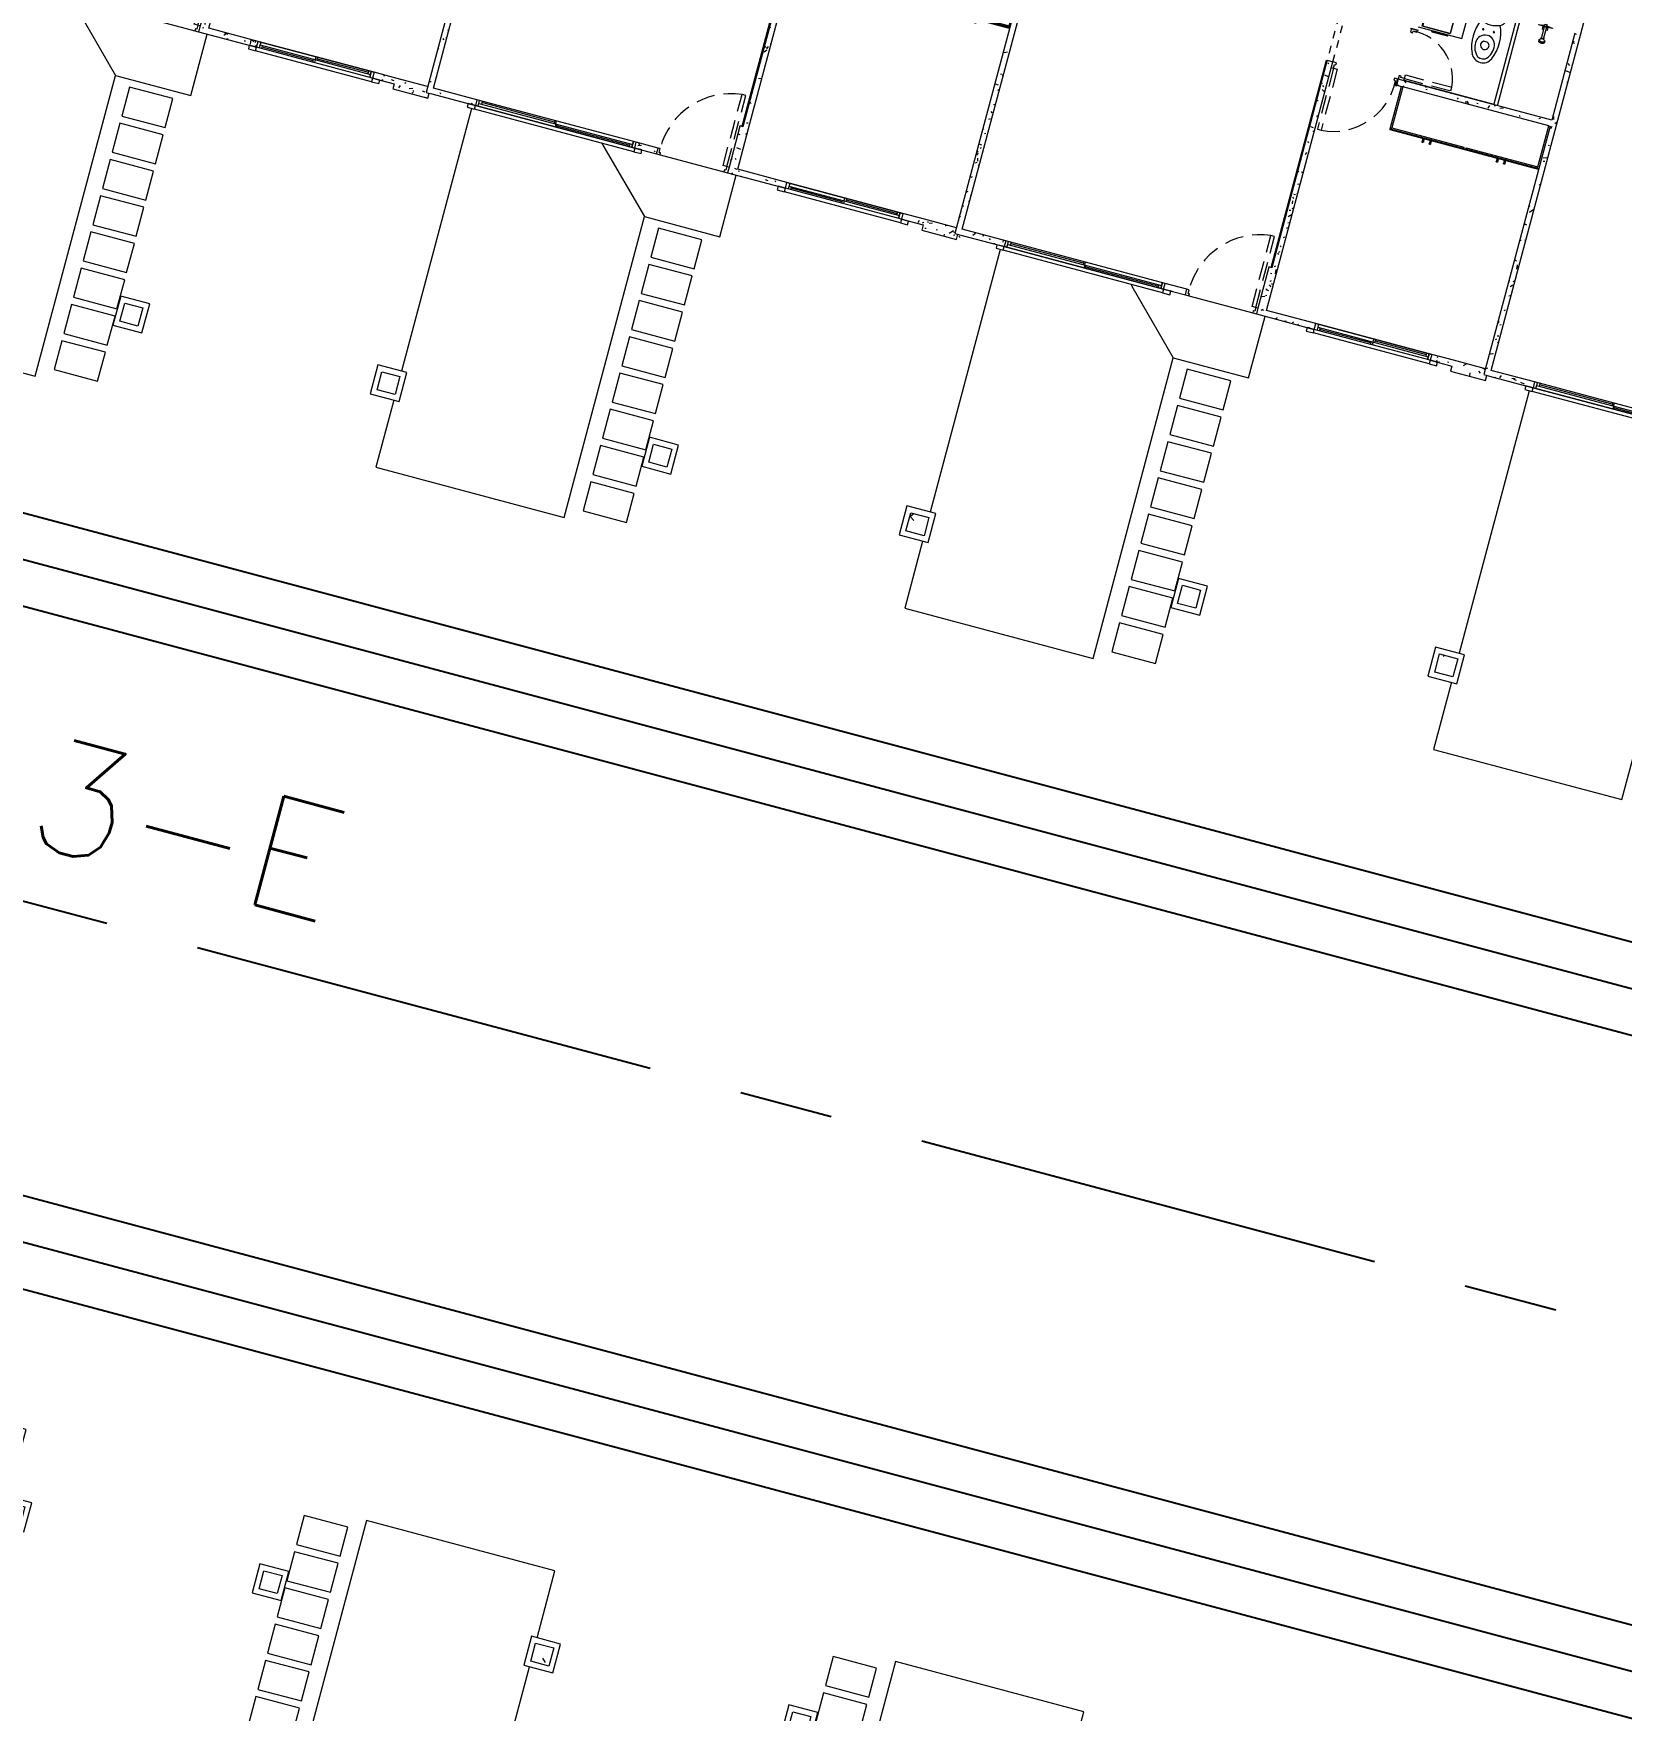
# Model space of a CAD drawing. Header units: metres. Extents: x 689715 to 690980, y 1005284 to 1006835.
# Drawn here: x 690810.21 to 690831.39, y 1005580.09 to 1005602.44 of the extents above; entities that cross this region are included whole.
import ezdxf

# ---------------------------------------------------------------- set-up
doc = ezdxf.new("R2010")
doc.units = ezdxf.units.M
for name, pattern in [('CENTER', [2, 1.25, -0.25, 0.25, -0.25]), ('HIDDEN', [0.375, 0.25, -0.125]), ('Overhead', [0.003969, 0.002381, -0.001587]), ('PHANTOM', [2.5, 1.25, -0.25, 0.25, -0.25, 0.25, -0.25])]:
    doc.linetypes.add(name, pattern=pattern)
for name, color, linetype in [('0_HUELLAS CASAS CASTILLA', 1, 'Continuous'), ('0_NUMERO DE LOTE FASE V', 3, 'Continuous'), ('C-CALLE-ACERA', 8, 'Continuous'), ('C-CALLES-NOMBRE', 2, 'Continuous'), ('CALLES-CENTRO', 2, 'CENTER')]:
    doc.layers.add(name, color=color, linetype=linetype)
for name, color, linetype, lineweight in [('Accesorios de tuberías', 7, 'Continuous', 13), ('Aparatos sanitarios', 8, 'Continuous', 13), ('Líneas ocultas', 7, 'HIDDEN', 13), ('Medium Lines', 10, 'Continuous', 18), ('Modelos genéricos', 7, 'Continuous', 13), ('Muebles de obra', 8, 'Continuous', 13), ('Muros', 7, 'Continuous', 13), ('Overhead', 7, 'Overhead', 13), ('Patrón de corte', 7, 'Continuous', 13), ('Pilares estructurales', 7, 'Continuous', 25), ('Plan Swing', 7, 'HIDDEN', 13), ('Puertas', 7, 'Continuous', 13), ('Suelos', 7, 'Continuous', 9), ('Ventanas', 7, 'Continuous', 13)]:
    doc.layers.add(name, color=color, linetype=linetype, lineweight=lineweight)
doc.styles.add('ESTANDAR', font='romans.shx')
pattern_1 = [(50, (0, -2e-10), (0.4377585, -0.0383603), [0.046, -0.503]), (355, (0, -2e-10), (-0.0843952, 0.4580987), [0.037, -0.402]), (100.451, (0.036, -0.003), (0.3526759, 0.4199401), [0.039, -0.427]), (46.184, (0, 0.122), (0.650631, -0.1004215), [0.069, -0.754]), (96.636, (0.054, 0.114), (0.5701916, 0.593871), [0.058, -0.641]), (351.184, (0, 0.122), (0.569722, 0.5936975), [0.055, -0.604]), (21, (0.061, 0.091), (0.3642747, -0.2457802), [0.046, -0.503]), (326, (0.061, 0.091), (0.148277, 0.4415778), [0.037, -0.402]), (71.451, (0.091, 0.071), (0.5120483, 0.1963072), [0.039, -0.427]), (37.5, (0, -2e-10), (0.0073758, 0.20229335), [0.02, -0.377, 0.02, -0.388, -0.404]), (37.5, (0, -2e-10), (0.0073758, 0.20229335), [-0.806, 0.02, -0.384]), (7.5, (0, -2e-10), (0.16005034, 0.2399435), [0.02, -0.213, 0.02, -0.368, -0.154]), (7.5, (0, -2e-10), (0.16005034, 0.2399435), [-0.621, 0.02, -0.134]), (327.5, (-0.136, -2e-10), (0.32541622, -0.01404568), [0.02, -0.132, 0.02, -0.455, -0.631]), (327.5, (-0.136, -2e-10), (0.32541622, -0.01404568), [-0.628, 0.02, -0.611]), (317.5, (-0.197, -2e-10), (0.3554815, 0.0608186), [0.02, -0.178, 0.02, -0.296, -0.448]), (317.5, (-0.197, -2e-10), (0.3554815, 0.0608186), [-0.514, 0.02, -0.428])]

# ---------------------------------------------------------------- blocks, each defined once
blk = doc.blocks.new('M_Opening-Door - 1_20 x 2_21 m-892349-PLANO CLAVE _8 CASAS EN HILERA_ - Dependent 1')
at = {"layer": 'Medium Lines', "color": 53}
for p, q in [((-0.608, 0.04), (-0.608, -0.04)), ((0.592, -0.04), (0.592, 0.04))]:
    blk.add_line(p, q, dxfattribs=at)
at = {"layer": 'Overhead', "color": 253}
for p, q in [((0.592, 0.04), (-0.608, 0.04)), ((-0.608, -0.04), (0.592, -0.04))]:
    blk.add_line(p, q, dxfattribs=at)
blk = doc.blocks.new('MUEBLE DE BAÑO - TIPO 0_60-1363452-PLANO CLAVE _8 CASAS EN HILERA_ - Dependent 1')
at = {"layer": 'Muebles de obra'}
for p, q in [((-0.11, -0.5305), (-0.11, -0.514)), ((-0.108, -0.5305), (-0.108, -0.514)), ((0.1075, -0.531), (-0.1075, -0.531)), ((-0.1075, -0.533), (0.1075, -0.533)), ((0.108, -0.514), (0.108, -0.5305)), ((0.11, -0.5305), (0.11, -0.514))]:
    blk.add_line(p, q, dxfattribs=at)
for centre, radius, start, end in [((-0.1075, -0.5305), 0.0025, 180, 270), ((-0.1075, -0.5305), 0.0005, 180, 270), ((-0.1075, -0.5305), 0.0005, 180, 270), ((0.1075, -0.5305), 0.0005, 270, 0), ((0.1075, -0.5305), 0.0025, 270, 0), ((0.1075, -0.5305), 0.0005, 270, 0)]:
    blk.add_arc(centre, radius, start, end, dxfattribs=at)
blk = doc.blocks.new('Window-Sliding - VENTANA DE 2_20 X 1_20-1540986-PLANO CLAVE _8 CASAS EN HILERA_ - Dependent 1')
at = {"layer": 'Ventanas', "color": 253}
for p, q in [((1.1, 0.04), (-1.1, 0.04)), ((-1.1, 0.04), (-1.1, -0.04)), ((-1.1, 0.04), (1.1, 0.04)), ((-1.062, -0.04), (-1.062, 0.04)), ((-1.062, 0.04), (-1.062, -0.04)), ((1.062, 0), (-1.062, 0)), ((-1.027, 0.04), (-1.027, 0)), ((-0.022, 0.02), (-1.027, 0.02)), ((-0.022, 0.04), (-0.022, 0)), ((0, 0), (0, 0.04)), ((0, 0), (0, -0.04)), ((0.023, -0.04), (0.023, 0)), ((1.027, -0.04), (1.027, 0)), ((1.062, 0.04), (1.062, -0.04)), ((1.1, -0.04), (1.1, 0.04)), ((-1.1, -0.04), (1.1, -0.04)), ((-1.1, -0.04), (1.1, -0.04)), ((-1.1, -0.04), (1.1, -0.04)), ((0.023, -0.02), (1.027, -0.02))]:
    blk.add_line(p, q, dxfattribs=at)
blk = doc.blocks.new('Window-Sliding - VENTANA DE 1_60 X 1_20-1540950-PLANO CLAVE _8 CASAS EN HILERA_ - Dependent 1')
at = {"layer": 'Ventanas', "color": 253}
for p, q in [((-0.8, -0.04), (-0.8, 0.04)), ((-0.8, 0.04), (0.8, 0.04)), ((-0.8, 0.04), (0.8, 0.04)), ((-0.8, 0.04), (0.8, 0.04)), ((-0.762, 0.04), (-0.762, -0.04)), ((-0.762, -0.04), (-0.762, 0.04)), ((0, 0), (0, 0.04)), ((0.023, 0.04), (0.023, 0)), ((0.023, 0.02), (0.727, 0.02)), ((0.727, 0.04), (0.727, 0)), ((0.762, -0.04), (0.762, 0.04)), ((0.8, 0.04), (0.8, -0.04)), ((0.8, -0.04), (-0.8, -0.04)), ((-0.8, -0.04), (0.8, -0.04)), ((0.762, 0), (-0.762, 0)), ((-0.727, -0.04), (-0.727, 0)), ((-0.022, -0.02), (-0.727, -0.02)), ((-0.022, -0.04), (-0.022, 0)), ((0, 0), (0, -0.04))]:
    blk.add_line(p, q, dxfattribs=at)
blk = doc.blocks.new('M_MOLDURA SENCILLA PARA VENTANAS - 2_20x1_20-1429797-PLANO CLAVE _8 CASAS EN HILERA_ - Dependent 1')
at = {"layer": 'Modelos genéricos', "color": 9, "lineweight": 9}
for p, q in [((-0.975, 0.09), (-1.075, 0.09)), ((-1.075, 0.09), (-1.075, 0.04)), ((-1.075, 0.04), (-0.975, 0.04)), ((-0.975, 0.04), (-0.975, 0.09)), ((1.325, 0.09), (1.225, 0.09)), ((1.225, 0.09), (1.225, 0.04)), ((1.225, 0.04), (1.325, 0.04)), ((1.325, 0.04), (1.325, 0.09))]:
    blk.add_line(p, q, dxfattribs=at)
at = {"layer": 'Modelos genéricos', "color": 253}
blk.add_line((-0.975, 0.09), (1.225, 0.09), dxfattribs=at)
blk = doc.blocks.new('M_MOLDURA SENCILLA PARA VENTANAS - 1_20x1_60-V5-PLANO CLAVE _8 CASAS EN HILERA_ - Dependent 1')
at = {"layer": 'Modelos genéricos', "color": 9, "lineweight": 9}
for p, q in [((-0.675, 0.09), (-0.775, 0.09)), ((-0.775, 0.09), (-0.775, 0.04)), ((-0.775, 0.04), (-0.675, 0.04)), ((-0.675, 0.04), (-0.675, 0.09)), ((1.025, 0.09), (0.925, 0.09)), ((0.925, 0.09), (0.925, 0.04)), ((0.925, 0.04), (1.025, 0.04)), ((1.025, 0.04), (1.025, 0.09))]:
    blk.add_line(p, q, dxfattribs=at)
at = {"layer": 'Modelos genéricos', "color": 253}
blk.add_line((-0.675, 0.09), (0.925, 0.09), dxfattribs=at)
blk = doc.blocks.new('M_SINGLE DOOR_PRINCIPAL - _98 x 2_18-1543017-PLANO CLAVE _8 CASAS EN HILERA_ - Dependent 1')
at = {"layer": 'Plan Swing', "color": 253}
for p, q in [((0.409, 0.04), (0.409, 1.02)), ((0.46, 1.02), (0.409, 1.02)), ((0.46, 0.04), (0.46, 1.02)), ((0.46, 0.04), (0.409, 0.04))]:
    blk.add_line(p, q, dxfattribs=at)
blk.add_arc((0.52, 0.0448), 0.98149, 96.493646, 180, dxfattribs=at)
at = {"layer": 'Puertas', "color": 9, "lineweight": 9}
for p, q in [((-0.46, 0.04), (-0.49, 0.04)), ((-0.46, -0.01225), (-0.46, 0.04)), ((0.49, 0.04), (0.46, 0.04)), ((0.46, 0.04), (0.46, -0.01225)), ((-0.49, -0.04), (-0.44, -0.04)), ((-0.44, -0.01225), (-0.46, -0.01225)), ((-0.44, -0.04), (-0.44, -0.01225)), ((0.46, -0.01225), (0.44, -0.01225)), ((0.44, -0.01225), (0.44, -0.04)), ((0.44, -0.04), (0.49, -0.04))]:
    blk.add_line(p, q, dxfattribs=at)
at = {"layer": 'Puertas', "color": 253}
for p, q in [((-0.46, -0.01225), (-0.46, -0.011)), ((-0.455, -0.011), (-0.46, -0.011)), ((-0.455, -0.011), (-0.46, -0.011)), ((-0.46, -0.01225), (-0.455, -0.01225)), ((-0.455, -0.011), (-0.455, -0.01225)), ((-0.455, -0.011), (-0.455, -0.01225))]:
    blk.add_line(p, q, dxfattribs=at)
blk = doc.blocks.new('PV_PUERTA SENCILLA - _70 x 2_18-1542281-PLANO CLAVE _8 CASAS EN HILERA_ - Dependent 1')
at = {"layer": 'Líneas ocultas', "color": 253}
for p, q in [((0.268, 0.04), (0.268, 0.68)), ((0.319, 0.68), (0.268, 0.68)), ((0.319, 0.04), (0.319, 0.68)), ((0.319, 0.04), (0.268, 0.04))]:
    blk.add_line(p, q, dxfattribs=at)
blk.add_arc((0.319, 0.04), 0.642, 94.5561, 184.5561, dxfattribs=at)
at = {"layer": 'Puertas', "color": 253}
for p, q in [((-0.35, -0.05), (-0.35, 0.05)), ((-0.345, 0.05), (-0.35, 0.05)), ((-0.345, 0.05), (-0.345, -0.05)), ((-0.35, -0.05), (-0.345, -0.05))]:
    blk.add_line(p, q, dxfattribs=at)
at = {"layer": 'Puertas', "color": 9, "lineweight": 9}
for p, q in [((-0.32, 0.04), (-0.345, 0.04)), ((-0.32, -0.012), (-0.32, 0.04)), ((0.35, 0.04), (0.32, 0.04)), ((0.32, 0.04), (0.32, -0.012)), ((-0.345, -0.04), (-0.3, -0.04)), ((-0.3, -0.012), (-0.32, -0.012)), ((-0.3, -0.04), (-0.3, -0.012)), ((0.32, -0.012), (0.3, -0.012)), ((0.3, -0.012), (0.3, -0.04)), ((0.3, -0.04), (0.35, -0.04))]:
    blk.add_line(p, q, dxfattribs=at)
blk = doc.blocks.new('PV_PUERTA SENCILLA - _90 x 2_17-1542279-PLANO CLAVE _8 CASAS EN HILERA_ - Dependent 1')
at = {"layer": 'Líneas ocultas', "color": 253}
for p, q in [((0.368, 0.04), (0.368, 0.88)), ((0.419, 0.88), (0.368, 0.88)), ((0.419, 0.04), (0.419, 0.88)), ((0.419, 0.04), (0.368, 0.04))]:
    blk.add_line(p, q, dxfattribs=at)
blk.add_arc((0.419, 0.04), 0.842, 93.4744, 183.4744, dxfattribs=at)
at = {"layer": 'Puertas', "color": 253}
for p, q in [((-0.45, -0.05), (-0.45, 0.05)), ((-0.445, 0.05), (-0.45, 0.05)), ((-0.445, 0.05), (-0.445, -0.05)), ((-0.45, -0.05), (-0.445, -0.05))]:
    blk.add_line(p, q, dxfattribs=at)
at = {"layer": 'Puertas', "color": 9, "lineweight": 9}
for p, q in [((-0.42, 0.04), (-0.445, 0.04)), ((-0.42, -0.012), (-0.42, 0.04)), ((0.45, 0.04), (0.42, 0.04)), ((0.42, 0.04), (0.42, -0.012)), ((-0.445, -0.04), (-0.4, -0.04)), ((-0.4, -0.012), (-0.42, -0.012)), ((-0.4, -0.04), (-0.4, -0.012)), ((0.42, -0.012), (0.4, -0.012)), ((0.4, -0.012), (0.4, -0.04)), ((0.4, -0.04), (0.45, -0.04))]:
    blk.add_line(p, q, dxfattribs=at)
blk = doc.blocks.new('DUCHA - TOKIO - 03_901-1521452-PLANO CLAVE _8 CASAS EN HILERA_ - Dependent 1')
at = {"layer": 'Accesorios de tuberías', "color": 253}
for p, q in [((14.31, 84.214), (14.31, 84.218)), ((14.31, 84.218), (14.329, 84.218)), ((14.31, 84.214), (14.374, 84.214)), ((14.327, 84.209), (14.31, 84.214)), ((14.329, 84.209), (14.327, 84.209)), ((14.329, 84.218), (14.329, 84.243)), ((14.329, 84.243), (14.354, 84.243)), ((14.329, 84.209), (14.354, 84.209)), ((14.329, 84.059), (14.329, 84.209)), ((14.354, 84.243), (14.354, 84.218)), ((14.354, 84.218), (14.374, 84.218)), ((14.356, 84.209), (14.354, 84.209)), ((14.354, 84.209), (14.354, 84.059)), ((14.374, 84.214), (14.356, 84.209)), ((14.374, 84.218), (14.374, 84.214)), ((14.304, 84.024), (14.31, 84.031)), ((14.304, 83.999), (14.304, 84.024)), ((14.31, 84.031), (14.323, 84.038)), ((14.323, 84.038), (14.323, 84.053)), ((14.329, 84.053), (14.329, 84.059)), ((14.354, 84.053), (14.354, 84.059)), ((14.361, 84.053), (14.361, 84.038)), ((14.361, 84.038), (14.374, 84.031)), ((14.374, 84.031), (14.38, 84.024)), ((14.38, 84.024), (14.38, 83.999))]:
    blk.add_line(p, q, dxfattribs=at)
for centre, major_axis, ratio, start_param, end_param in [((14.342, 84.024), (0.038, 0), 0.494548, 3.141593, 6.283185), ((14.342, 84.053), (0.0191, 0), 0.424754, 2.300524, 7.124254), ((14.342, 84.053), (0.0127, 0), 0.424754, 3.141593, 6.283185)]:
    blk.add_ellipse(centre, major_axis=major_axis, ratio=ratio, start_param=start_param, end_param=end_param, dxfattribs=at)
blk.add_open_spline([(14.38, 83.999), (14.38, 83.998), (14.379, 83.996), (14.378, 83.994), (14.375, 83.992), (14.371, 83.989), (14.363, 83.986), (14.351, 83.984), (14.339, 83.983), (14.326, 83.984), (14.315, 83.988), (14.306, 83.993), (14.304, 83.997), (14.304, 83.999)], degree=3, knots=[0, 0, 0, 0, 0.052632, 0.105263, 0.157895, 0.210526, 0.315789, 0.421053, 0.526316, 0.631579, 0.736842, 0.868421, 1, 1, 1, 1], dxfattribs=at)
for points in [[(14.323, 84.053), (14.323, 84.053), (14.323, 84.055), (14.325, 84.057), (14.328, 84.058), (14.329, 84.059)], [(14.354, 84.059), (14.356, 84.058), (14.358, 84.057), (14.36, 84.055), (14.361, 84.053), (14.361, 84.053)]]:
    blk.add_open_spline(points, degree=3, dxfattribs=at)
at = {"layer": 'Aparatos sanitarios', "color": 254}
for p, q in [((14.247, 84.211), (14.247, 84.218)), ((14.247, 84.218), (14.31, 84.218)), ((14.31, 84.211), (14.247, 84.211)), ((14.291, 84.218), (14.291, 84.224)), ((14.291, 84.224), (14.314, 84.224)), ((14.31, 84.218), (14.291, 84.218)), ((14.31, 84.211), (14.32, 84.211)), ((14.31, 84.167), (14.31, 84.211)), ((14.329, 84.167), (14.31, 84.167)), ((14.314, 84.224), (14.314, 84.228)), ((14.314, 84.224), (14.329, 84.224)), ((14.354, 84.224), (14.37, 84.224)), ((14.374, 84.167), (14.354, 84.167)), ((14.364, 84.211), (14.374, 84.211)), ((14.369, 84.228), (14.37, 84.224)), ((14.37, 84.224), (14.393, 84.224)), ((14.393, 84.218), (14.374, 84.218)), ((14.374, 84.218), (14.437, 84.218)), ((14.437, 84.211), (14.374, 84.211)), ((14.374, 84.211), (14.374, 84.167)), ((14.393, 84.224), (14.393, 84.218)), ((14.437, 84.218), (14.437, 84.211))]:
    blk.add_line(p, q, dxfattribs=at)
blk = doc.blocks.new('PV_CLOSET - CLOSET DE 2_05-1883165-PLANO CLAVE _8 CASAS EN HILERA_ - Dependent 1')
at = {"layer": 'Muebles de obra'}
for p, q in [((-1.025, 0.6), (1.025, 0.6)), ((-1.025, 0.585), (-1.025, 0.6)), ((-1.025, 0), (-1.025, 0.585)), ((1.025, 0.585), (-1.025, 0.585)), ((-1.009, 0.585), (-1.009, 0.569)), ((-0.016, 0.569), (-1.009, 0.569)), ((-1.009, 0.569), (-1.009, 0)), ((-0.016, 0.569), (-0.016, 0.585)), ((0.016, 0.569), (0.016, 0.585)), ((1.009, 0.569), (0.016, 0.569)), ((1.009, 0.585), (1.009, 0.569)), ((1.009, 0), (1.009, 0.569)), ((1.025, 0.6), (1.025, 0.585)), ((1.025, 0.585), (1.025, 0)), ((-1.009, 0), (1.009, 0))]:
    blk.add_line(p, q, dxfattribs=at)
at = {"layer": 'Muebles de obra', "flags": 128}
for points in [[(-0.573, 0.64), (-0.573, 0.64), (-0.572, 0.641), (-0.572, 0.641), (-0.572, 0.642), (-0.572, 0.642), (-0.572, 0.642), (-0.572, 0.643), (-0.572, 0.643), (-0.572, 0.644), (-0.572, 0.644), (-0.572, 0.644), (-0.571, 0.645), (-0.571, 0.645), (-0.571, 0.645), (-0.571, 0.646), (-0.571, 0.646), (-0.57, 0.646), (-0.57, 0.647), (-0.57, 0.647), (-0.569, 0.647), (-0.569, 0.647)], [(-0.573, 0.64), (-0.573, 0.64), (-0.573, 0.64), (-0.573, 0.64), (-0.573, 0.639), (-0.573, 0.639), (-0.573, 0.639), (-0.573, 0.638), (-0.573, 0.638), (-0.573, 0.637), (-0.573, 0.637), (-0.573, 0.636), (-0.573, 0.635), (-0.573, 0.635), (-0.573, 0.634), (-0.573, 0.633), (-0.573, 0.632), (-0.573, 0.631), (-0.573, 0.63), (-0.573, 0.629), (-0.573, 0.628), (-0.573, 0.627), (-0.573, 0.625), (-0.573, 0.624), (-0.573, 0.623), (-0.573, 0.622), (-0.573, 0.62), (-0.573, 0.619), (-0.573, 0.617), (-0.573, 0.616), (-0.573, 0.614), (-0.573, 0.613), (-0.573, 0.611), (-0.573, 0.61), (-0.573, 0.608), (-0.573, 0.607), (-0.573, 0.605), (-0.573, 0.604), (-0.573, 0.602), (-0.573, 0.6), (-0.573, 0.6)], [(-0.573, 0.636), (-0.573, 0.637), (-0.573, 0.637), (-0.573, 0.638), (-0.573, 0.638), (-0.573, 0.639), (-0.573, 0.639), (-0.573, 0.639), (-0.573, 0.64), (-0.573, 0.64), (-0.573, 0.64), (-0.573, 0.64)], [(-0.568, 0.649), (-0.567, 0.649), (-0.567, 0.649), (-0.566, 0.649), (-0.566, 0.649), (-0.566, 0.649), (-0.565, 0.65), (-0.565, 0.65), (-0.565, 0.65), (-0.564, 0.65), (-0.564, 0.65), (-0.563, 0.65), (-0.563, 0.65), (-0.563, 0.65), (-0.562, 0.65), (-0.562, 0.65), (-0.561, 0.65), (-0.561, 0.65), (-0.561, 0.65), (-0.56, 0.65), (-0.56, 0.65), (-0.559, 0.65), (-0.559, 0.649), (-0.559, 0.649), (-0.558, 0.649), (-0.558, 0.649), (-0.558, 0.649), (-0.557, 0.649), (-0.557, 0.648), (-0.557, 0.648), (-0.556, 0.648), (-0.556, 0.648), (-0.556, 0.647), (-0.555, 0.647), (-0.555, 0.647), (-0.555, 0.646), (-0.555, 0.646), (-0.554, 0.646), (-0.554, 0.645), (-0.554, 0.645), (-0.554, 0.645), (-0.554, 0.644), (-0.553, 0.644), (-0.553, 0.644), (-0.553, 0.643), (-0.553, 0.643), (-0.553, 0.643), (-0.553, 0.642), (-0.553, 0.642), (-0.553, 0.641), (-0.553, 0.641), (-0.553, 0.641), (-0.553, 0.64), (-0.553, 0.64)], [(-0.553, 0.6), (-0.553, 0.602), (-0.553, 0.603), (-0.553, 0.605), (-0.553, 0.606), (-0.553, 0.608), (-0.553, 0.61), (-0.553, 0.611), (-0.553, 0.613), (-0.553, 0.614), (-0.553, 0.616), (-0.553, 0.617), (-0.553, 0.618), (-0.553, 0.62), (-0.553, 0.621), (-0.553, 0.623), (-0.553, 0.624), (-0.553, 0.625), (-0.553, 0.626), (-0.553, 0.628), (-0.553, 0.629), (-0.553, 0.63), (-0.553, 0.631), (-0.553, 0.632), (-0.553, 0.633), (-0.553, 0.634), (-0.553, 0.634), (-0.553, 0.635), (-0.553, 0.636), (-0.553, 0.637), (-0.553, 0.637), (-0.553, 0.638), (-0.553, 0.638), (-0.553, 0.639), (-0.553, 0.639), (-0.553, 0.639), (-0.553, 0.64), (-0.553, 0.64), (-0.553, 0.64), (-0.553, 0.64)], [(-0.553, 0.64), (-0.553, 0.64), (-0.553, 0.64), (-0.553, 0.64), (-0.553, 0.639), (-0.553, 0.639), (-0.553, 0.639), (-0.553, 0.638), (-0.553, 0.638)], [(-0.473, 0.64), (-0.473, 0.64), (-0.472, 0.641), (-0.472, 0.641), (-0.472, 0.642), (-0.472, 0.642), (-0.472, 0.642), (-0.472, 0.643), (-0.472, 0.643), (-0.472, 0.644), (-0.472, 0.644), (-0.472, 0.644), (-0.471, 0.645), (-0.471, 0.645), (-0.471, 0.645), (-0.471, 0.646), (-0.471, 0.646), (-0.47, 0.646), (-0.47, 0.647), (-0.47, 0.647), (-0.469, 0.647), (-0.469, 0.647), (-0.469, 0.648), (-0.469, 0.648), (-0.468, 0.648), (-0.468, 0.648), (-0.468, 0.649), (-0.467, 0.649), (-0.467, 0.649), (-0.466, 0.649), (-0.466, 0.649), (-0.466, 0.649), (-0.465, 0.65), (-0.465, 0.65), (-0.465, 0.65), (-0.464, 0.65), (-0.464, 0.65), (-0.463, 0.65), (-0.463, 0.65), (-0.463, 0.65), (-0.462, 0.65), (-0.462, 0.65), (-0.461, 0.65), (-0.461, 0.65), (-0.461, 0.65), (-0.46, 0.65), (-0.46, 0.65), (-0.459, 0.65), (-0.459, 0.649), (-0.459, 0.649), (-0.458, 0.649), (-0.458, 0.649), (-0.458, 0.649)], [(-0.473, 0.64), (-0.473, 0.64), (-0.473, 0.64), (-0.473, 0.64), (-0.473, 0.639), (-0.473, 0.639), (-0.473, 0.639), (-0.473, 0.638), (-0.473, 0.638), (-0.473, 0.637), (-0.473, 0.637), (-0.473, 0.636), (-0.473, 0.635), (-0.473, 0.635), (-0.473, 0.634), (-0.473, 0.633), (-0.473, 0.632), (-0.473, 0.631), (-0.473, 0.63), (-0.473, 0.629), (-0.473, 0.628), (-0.473, 0.627), (-0.473, 0.625), (-0.473, 0.624), (-0.473, 0.623), (-0.473, 0.622), (-0.473, 0.62), (-0.473, 0.619), (-0.473, 0.617), (-0.473, 0.616), (-0.473, 0.614), (-0.473, 0.613), (-0.473, 0.611), (-0.473, 0.61), (-0.473, 0.608), (-0.473, 0.607), (-0.473, 0.605), (-0.473, 0.604), (-0.473, 0.602), (-0.473, 0.6), (-0.473, 0.6)], [(-0.473, 0.638), (-0.473, 0.639), (-0.473, 0.639), (-0.473, 0.639), (-0.473, 0.64), (-0.473, 0.64), (-0.473, 0.64), (-0.473, 0.64)], [(-0.456, 0.648), (-0.456, 0.647), (-0.455, 0.647), (-0.455, 0.647), (-0.455, 0.646), (-0.455, 0.646), (-0.454, 0.646), (-0.454, 0.645), (-0.454, 0.645), (-0.454, 0.645), (-0.454, 0.644), (-0.453, 0.644), (-0.453, 0.644), (-0.453, 0.643), (-0.453, 0.643), (-0.453, 0.643), (-0.453, 0.642), (-0.453, 0.642), (-0.453, 0.641), (-0.453, 0.641), (-0.453, 0.641), (-0.453, 0.64), (-0.453, 0.64)], [(-0.453, 0.6), (-0.453, 0.602), (-0.453, 0.603), (-0.453, 0.605), (-0.453, 0.606), (-0.453, 0.608), (-0.453, 0.61), (-0.453, 0.611), (-0.453, 0.613), (-0.453, 0.614), (-0.453, 0.616), (-0.453, 0.617), (-0.453, 0.618), (-0.453, 0.62), (-0.453, 0.621), (-0.453, 0.623), (-0.453, 0.624), (-0.453, 0.625), (-0.453, 0.626), (-0.453, 0.628), (-0.453, 0.629), (-0.453, 0.63), (-0.453, 0.631), (-0.453, 0.632), (-0.453, 0.633), (-0.453, 0.634), (-0.453, 0.634), (-0.453, 0.635), (-0.453, 0.636), (-0.453, 0.637), (-0.453, 0.637), (-0.453, 0.638), (-0.453, 0.638), (-0.453, 0.639), (-0.453, 0.639), (-0.453, 0.639), (-0.453, 0.64), (-0.453, 0.64), (-0.453, 0.64), (-0.453, 0.64)], [(-0.453, 0.64), (-0.453, 0.64), (-0.453, 0.64), (-0.453, 0.64), (-0.453, 0.639), (-0.453, 0.639), (-0.453, 0.639), (-0.453, 0.638), (-0.453, 0.638), (-0.453, 0.637), (-0.453, 0.637), (-0.453, 0.636)], [(0.452, 0.64), (0.452, 0.64), (0.453, 0.641), (0.453, 0.641), (0.453, 0.642), (0.453, 0.642), (0.453, 0.642), (0.453, 0.643), (0.453, 0.643), (0.453, 0.644), (0.453, 0.644), (0.453, 0.644), (0.454, 0.645), (0.454, 0.645), (0.454, 0.645), (0.454, 0.646), (0.454, 0.646), (0.455, 0.646), (0.455, 0.647), (0.455, 0.647), (0.456, 0.647), (0.456, 0.647), (0.456, 0.648), (0.456, 0.648), (0.457, 0.648), (0.457, 0.648), (0.457, 0.649), (0.458, 0.649), (0.458, 0.649), (0.459, 0.649), (0.459, 0.649), (0.459, 0.649), (0.46, 0.65), (0.46, 0.65), (0.46, 0.65), (0.461, 0.65), (0.461, 0.65), (0.462, 0.65), (0.462, 0.65), (0.462, 0.65), (0.463, 0.65), (0.463, 0.65), (0.464, 0.65), (0.464, 0.65), (0.464, 0.65), (0.465, 0.65), (0.465, 0.65), (0.466, 0.65), (0.466, 0.649), (0.466, 0.649), (0.467, 0.649), (0.467, 0.649), (0.467, 0.649)], [(0.452, 0.64), (0.452, 0.64), (0.452, 0.64), (0.452, 0.64), (0.452, 0.639), (0.452, 0.639), (0.452, 0.639), (0.452, 0.638), (0.452, 0.638), (0.452, 0.637), (0.452, 0.637), (0.452, 0.636), (0.452, 0.635), (0.452, 0.635), (0.452, 0.634), (0.452, 0.633), (0.452, 0.632), (0.452, 0.631), (0.452, 0.63), (0.452, 0.629), (0.452, 0.628), (0.452, 0.627), (0.452, 0.625), (0.452, 0.624), (0.452, 0.623), (0.452, 0.622), (0.452, 0.62), (0.452, 0.619), (0.452, 0.617), (0.452, 0.616), (0.452, 0.614), (0.452, 0.613), (0.452, 0.611), (0.452, 0.61), (0.452, 0.608), (0.452, 0.607), (0.452, 0.605), (0.452, 0.604), (0.452, 0.602), (0.452, 0.6), (0.452, 0.6)], [(0.452, 0.638), (0.452, 0.639), (0.452, 0.639), (0.452, 0.639), (0.452, 0.64), (0.452, 0.64), (0.452, 0.64), (0.452, 0.64)], [(0.469, 0.648), (0.469, 0.647), (0.47, 0.647), (0.47, 0.647), (0.47, 0.646), (0.47, 0.646), (0.471, 0.646), (0.471, 0.645), (0.471, 0.645), (0.471, 0.645), (0.471, 0.644), (0.472, 0.644), (0.472, 0.644), (0.472, 0.643), (0.472, 0.643), (0.472, 0.643), (0.472, 0.642), (0.472, 0.642), (0.472, 0.641), (0.472, 0.641), (0.472, 0.641), (0.472, 0.64), (0.472, 0.64)], [(0.472, 0.6), (0.472, 0.602), (0.472, 0.603), (0.472, 0.605), (0.472, 0.606), (0.472, 0.608), (0.472, 0.61), (0.472, 0.611), (0.472, 0.613), (0.472, 0.614), (0.472, 0.616), (0.472, 0.617), (0.472, 0.618), (0.472, 0.62), (0.472, 0.621), (0.472, 0.623), (0.472, 0.624), (0.472, 0.625), (0.472, 0.626), (0.472, 0.628), (0.472, 0.629), (0.472, 0.63), (0.472, 0.631), (0.472, 0.632), (0.472, 0.633), (0.472, 0.634), (0.472, 0.634), (0.472, 0.635), (0.472, 0.636), (0.472, 0.637), (0.472, 0.637), (0.472, 0.638), (0.472, 0.638), (0.472, 0.639), (0.472, 0.639), (0.472, 0.639), (0.472, 0.64), (0.472, 0.64), (0.472, 0.64), (0.472, 0.64)], [(0.472, 0.64), (0.472, 0.64), (0.472, 0.64), (0.472, 0.64), (0.472, 0.639), (0.472, 0.639), (0.472, 0.639), (0.472, 0.638), (0.472, 0.638), (0.472, 0.637), (0.472, 0.637), (0.472, 0.636)], [(0.552, 0.64), (0.552, 0.64), (0.553, 0.641), (0.553, 0.641), (0.553, 0.642), (0.553, 0.642), (0.553, 0.642), (0.553, 0.643), (0.553, 0.643), (0.553, 0.644), (0.553, 0.644), (0.553, 0.644), (0.554, 0.645), (0.554, 0.645), (0.554, 0.645), (0.554, 0.646), (0.554, 0.646), (0.555, 0.646), (0.555, 0.647), (0.555, 0.647), (0.556, 0.647), (0.556, 0.647)], [(0.552, 0.64), (0.552, 0.64), (0.552, 0.64), (0.552, 0.64), (0.552, 0.639), (0.552, 0.639), (0.552, 0.639), (0.552, 0.638), (0.552, 0.638), (0.552, 0.637), (0.552, 0.637), (0.552, 0.636), (0.552, 0.635), (0.552, 0.635), (0.552, 0.634), (0.552, 0.633), (0.552, 0.632), (0.552, 0.631), (0.552, 0.63), (0.552, 0.629), (0.552, 0.628), (0.552, 0.627), (0.552, 0.625), (0.552, 0.624), (0.552, 0.623), (0.552, 0.622), (0.552, 0.62), (0.552, 0.619), (0.552, 0.617), (0.552, 0.616), (0.552, 0.614), (0.552, 0.613), (0.552, 0.611), (0.552, 0.61), (0.552, 0.608), (0.552, 0.607), (0.552, 0.605), (0.552, 0.604), (0.552, 0.602), (0.552, 0.6), (0.552, 0.6)], [(0.552, 0.636), (0.552, 0.637), (0.552, 0.637), (0.552, 0.638), (0.552, 0.638), (0.552, 0.639), (0.552, 0.639), (0.552, 0.639), (0.552, 0.64), (0.552, 0.64), (0.552, 0.64), (0.552, 0.64)], [(0.557, 0.649), (0.558, 0.649), (0.558, 0.649), (0.559, 0.649), (0.559, 0.649), (0.559, 0.649), (0.56, 0.65), (0.56, 0.65), (0.56, 0.65), (0.561, 0.65), (0.561, 0.65), (0.562, 0.65), (0.562, 0.65), (0.562, 0.65), (0.563, 0.65), (0.563, 0.65), (0.564, 0.65), (0.564, 0.65), (0.564, 0.65), (0.565, 0.65), (0.565, 0.65), (0.566, 0.65), (0.566, 0.649), (0.566, 0.649), (0.567, 0.649), (0.567, 0.649), (0.567, 0.649), (0.568, 0.649), (0.568, 0.648), (0.568, 0.648), (0.569, 0.648), (0.569, 0.648), (0.569, 0.647), (0.57, 0.647), (0.57, 0.647), (0.57, 0.646), (0.57, 0.646), (0.571, 0.646), (0.571, 0.645), (0.571, 0.645), (0.571, 0.645), (0.571, 0.644), (0.572, 0.644), (0.572, 0.644), (0.572, 0.643), (0.572, 0.643), (0.572, 0.643), (0.572, 0.642), (0.572, 0.642), (0.572, 0.641), (0.572, 0.641), (0.572, 0.641), (0.572, 0.64), (0.572, 0.64)], [(0.572, 0.6), (0.572, 0.602), (0.572, 0.603), (0.572, 0.605), (0.572, 0.606), (0.572, 0.608), (0.572, 0.61), (0.572, 0.611), (0.572, 0.613), (0.572, 0.614), (0.572, 0.616), (0.572, 0.617), (0.572, 0.618), (0.572, 0.62), (0.572, 0.621), (0.572, 0.623), (0.572, 0.624), (0.572, 0.625), (0.572, 0.626), (0.572, 0.628), (0.572, 0.629), (0.572, 0.63), (0.572, 0.631), (0.572, 0.632), (0.572, 0.633), (0.572, 0.634), (0.572, 0.634), (0.572, 0.635), (0.572, 0.636), (0.572, 0.637), (0.572, 0.637), (0.572, 0.638), (0.572, 0.638), (0.572, 0.639), (0.572, 0.639), (0.572, 0.639), (0.572, 0.64), (0.572, 0.64), (0.572, 0.64), (0.572, 0.64)], [(0.572, 0.64), (0.572, 0.64), (0.572, 0.64), (0.572, 0.64), (0.572, 0.639), (0.572, 0.639), (0.572, 0.639), (0.572, 0.638), (0.572, 0.638)]]:
    blk.add_lwpolyline(points, dxfattribs=at)
blk = doc.blocks.new('M_Concrete-Rectangular-Column - _25x_25-V7-PLANO CLAVE _8 CASAS EN HILERA_ - Dependent 1')
at = {"layer": 'Pilares estructurales', "lineweight": 13}
h = blk.add_hatch(dxfattribs=at)
h.set_pattern_fill('CONCRETE', color=256, style=0, pattern_type=2)
h.set_pattern_definition([(50, (-7.957, -75.643), (1.45702, -0.127348), [0.152, -1.676]), (355, (-7.957, -75.643), (-0.281865, 1.528382), [0.122, -1.341]), (100.451, (-7.835, -75.653), (1.175465, 1.400456), [0.13, -1.425]), (46.184, (-7.957, -75.236), (2.16904, -0.336383), [0.229, -2.515]), (96.636, (-7.776, -75.264), (1.898945, 1.97971), [0.194, -2.137]), (351.184, (-7.957, -75.236), (1.898795, 1.97937), [0.183, -2.012]), (21, (-7.754, -75.338), (1.212599, -0.817759), [0.152, -1.676]), (326, (-7.754, -75.338), (0.49445, 1.473404), [0.122, -1.341]), (71.451, (-7.653, -75.406), (1.70704, 0.65499), [0.13, -1.425]), (37.5, (-7.957, -75.643), (0.024162, 0.6765066), [0.067, -1.258, 0.067, -1.294, -1.346]), (37.5, (-7.957, -75.643), (0.024162, 0.6765066), [-2.686, 0.067, -1.279]), (7.5, (-7.957, -75.643), (0.534936, 0.801682), [0.067, -0.709, 0.067, -1.227, -0.513]), (7.5, (-7.957, -75.643), (0.534936, 0.801682), [-2.071, 0.067, -0.446]), (327.5, (-8.41, -75.643), (1.0842356, -0.0457194), [0.067, -0.441, 0.067, -1.518, -2.103]), (327.5, (-8.41, -75.643), (1.0842356, -0.0457194), [-2.093, 0.067, -2.036]), (317.5, (-8.613, -75.643), (1.185122, 0.203916), [0.067, -0.593, 0.067, -0.986, -1.494]), (317.5, (-8.613, -75.643), (1.185122, 0.203916), [-1.713, 0.067, -1.426])])
h.paths.add_polyline_path([(0.125, -0.125), (0.125, 0.125), (-0.125, 0.125), (-0.125, -0.125)], flags=0)
blk = doc.blocks.new('MOLDURA COLUMNA - 0_40x_40-1533038-PLANO CLAVE _8 CASAS EN HILERA_ - Dependent 1')
at = {"layer": 'Modelos genéricos', "color": 253}
for p, q in [((0.2, 0.2), (-0.2, 0.2)), ((-0.2, 0.2), (-0.2, -0.2)), ((-0.125, -0.125), (-0.125, 0.125)), ((-0.125, 0.125), (0.125, 0.125)), ((0.125, 0.125), (0.125, -0.125)), ((0.2, -0.2), (0.2, 0.2)), ((-0.2, -0.2), (0.2, -0.2)), ((0.125, -0.125), (-0.125, -0.125))]:
    blk.add_line(p, q, dxfattribs=at)
blk = doc.blocks.new('LAVAMANOS PONTUS - PONTUS 60-1886879-PLANO CLAVE _8 CASAS EN HILERA_ - Dependent 1')
at = {"layer": 'Aparatos sanitarios', "color": 254}
for p, q in [((0.255, 0.514), (-0.347, 0.514)), ((-0.347, 0.514), (-0.347, 0.06)), ((-0.182, 0.153), (-0.182, 0.495)), ((-0.182, 0.495), (0.205, 0.495)), ((-0.177, 0.491), (0.2, 0.491)), ((-0.177, 0.173), (-0.177, 0.491)), ((0.2, 0.491), (0.2, 0.173)), ((0.205, 0.495), (0.205, 0.153)), ((-0.005, 0.225), (-0.005, 0.139)), ((0.025, 0.225), (-0.005, 0.225)), ((0.025, 0.139), (0.025, 0.225)), ((0.205, 0.153), (-0.182, 0.153)), ((-0.005, 0.173), (-0.177, 0.173)), ((0.004, 0.2), (0.004, 0.144)), ((0.016, 0.2), (0.004, 0.2)), ((0.016, 0.144), (0.016, 0.2)), ((0.2, 0.173), (0.025, 0.173))]:
    blk.add_line(p, q, dxfattribs=at)
for centre, radius, start, end in [((0.01, 0.36), 0.0272, 360, 180), ((0.01, 0.36), 0.0272, 180, 360), ((0.01, 0.115), 0.0294, 360, 180), ((0.01, 0.115), 0.0294, 180, 360), ((0.01, 0.115), 0.0294, 77.5159, 102.4841)]:
    blk.add_arc(centre, radius, start, end, dxfattribs=at)
blk = doc.blocks.new('INODORO - CORONA SENSACION-1889802-PLANO CLAVE _8 CASAS EN HILERA_ - Dependent 1')
at = {"layer": 'Aparatos sanitarios', "color": 254}
for p, q in [((0.082, 0.491), (0.094, 0.478)), ((0.094, 0.478), (0.156, 0.478)), ((0.156, 0.478), (0.168, 0.491)), ((-0.022, 0.06), (-0.022, 0.069)), ((-0.022, 0.06), (-0.022, 0.069)), ((0.284, 0.16), (0.269, 0.16)), ((0.269, 0.16), (0.269, 0.06)), ((0.272, 0.069), (0.272, 0.06)), ((0.272, 0.069), (0.272, 0.06)), ((0.284, 0.06), (0.284, 0.16))]:
    blk.add_line(p, q, dxfattribs=at)
for centre, radius, start, end in [((0.5, 0.448), 0.558, 156.2031, 204.606), ((0.5, 0.448), 0.558, 156.2031, 204.6455), ((0.126, 0.613), 0.15, 90.5311, 156.2031), ((0.126, 0.613), 0.15, 90.5311, 156.2031), ((0.216, 0.53), 0.22, 135.6026, 189.0939), ((0.117, 0.627), 0.0816, 84.1645, 135.6026), ((0.124, 0.613), 0.15, 23.7969, 89.4689), ((0.124, 0.613), 0.15, 23.7969, 89.4689), ((0.133, 0.627), 0.0816, 44.3974, 95.8355), ((0.034, 0.53), 0.22, 350.9061, 44.3974), ((-0.25, 0.448), 0.558, 335.3545, 23.7969), ((-0.25, 0.448), 0.558, 335.394, 23.7969), ((0.125, 0.516), 0.128, 189.0939, 270.0015), ((0.117, 0.526), 0.05, 162.8135, 225), ((0.125, 0.524), 0.0581, 17.1829, 162.8135), ((0.133, 0.526), 0.05, 315, 17.1829), ((0.125, 0.516), 0.128, 317.5547, 350.9061), ((0.125, -0.102), 0.344, 66.8782, 113.1218), ((0.052, 0.325), 0.00783, 0, 180), ((0.052, 0.325), 0.00783, 180, 360), ((0.125, 0.516), 0.128, 269.9985, 317.5547), ((0.2, 0.325), 0.00783, 0, 180), ((0.2, 0.325), 0.00783, 180, 0), ((0.022, 0.139), 0.0825, 113.1218, 237.7255), ((0.022, 0.139), 0.0825, 113.1218, 237.7255), ((0.125, -0.102), 0.344, 112.6568, 113.1218), ((0.126, 0.171), 0.0209, 0, 180), ((0.126, 0.171), 0.0209, 180, 0), ((0.125, -0.102), 0.344, 66.8782, 67.3432), ((0.228, 0.139), 0.0825, 302.2745, 66.8782), ((0.228, 0.139), 0.0825, 302.2745, 66.8782)]:
    blk.add_arc(centre, radius, start, end, dxfattribs=at)
blk = doc.blocks.new('012-AR_CASTILLA_MODELO B_rvt-1-PLANO CLAVE _8 CASAS EN HILERA_ - Dependent 1')
at = {"layer": 'Patrón de corte'}
h = blk.add_hatch(dxfattribs=at)
h.set_pattern_fill('HORMIGÓN', color=254, style=0, pattern_type=2)
h.set_pattern_definition(pattern_1)
h.paths.add_polyline_path([(11.642, 80.163), (11.722, 80.163), (11.722, 83.028), (11.642, 83.028), (11.642, 82.044)], flags=0)
h.paths.add_polyline_path([(11.722, 84.228), (11.722, 87.698), (11.642, 87.698), (11.642, 84.228)], flags=0)
h = blk.add_hatch(dxfattribs=at)
h.set_pattern_fill('HORMIGÓN', color=254, style=0, pattern_type=2)
h.set_pattern_definition(pattern_1)
h.paths.add_polyline_path([(14.822, 79.598), (14.822, 87.698), (14.742, 87.698), (14.742, 79.598)], flags=0)
h = blk.add_hatch(dxfattribs=at)
h.set_pattern_fill('HORMIGÓN', color=254, style=0, pattern_type=2)
h.set_pattern_definition(pattern_1)
h.paths.add_polyline_path([(12.724, 82.948), (14.742, 82.948), (14.742, 83.028), (12.622, 83.028), (12.622, 82.948), (12.724, 82.948)], flags=0)
h = blk.add_hatch(dxfattribs=at)
h.set_pattern_fill('HORMIGÓN', color=254, style=0, pattern_type=2)
h.set_pattern_definition(pattern_1)
h.paths.add_polyline_path([(11.722, 79.598), (11.722, 80.163), (11.602, 80.163), (11.602, 79.598)], flags=0)
h = blk.add_hatch(dxfattribs=at)
h.set_pattern_fill('HORMIGÓN', color=254, style=0, pattern_type=2)
h.set_pattern_definition(pattern_1)
h.paths.add_polyline_path([(14.302, 79.518), (14.302, 79.598), (14.002, 79.598), (14.002, 79.518)], flags=0)
h.paths.add_polyline_path([(11.602, 79.518), (12.402, 79.518), (12.402, 79.598), (11.602, 79.598)], flags=0)
h.paths.add_polyline_path([(10.622, 79.518), (10.622, 79.598), (10.322, 79.598), (10.322, 79.518)], flags=0)
h.paths.add_polyline_path([(7.522, 79.518), (8.122, 79.518), (8.122, 79.598), (7.522, 79.598)], flags=0)
h = blk.add_hatch(dxfattribs=at)
h.set_pattern_fill('HORMIGÓN', color=254, style=0, pattern_type=2)
h.set_pattern_definition(pattern_1)
h.paths.add_polyline_path([(14.302, 79.448), (14.822, 79.448), (14.822, 79.598), (14.302, 79.598), (14.302, 79.518)], flags=0)
at = {"layer": 'Muros', "color": 253}
for p, q in [((14.822, 79.598), (14.822, 87.698)), ((14.742, 84.228), (14.742, 83.028)), ((11.632, 80.168), (11.632, 83.028)), ((11.642, 83.028), (11.642, 80.163)), ((11.722, 80.163), (11.722, 83.028)), ((14.742, 83.028), (12.622, 83.028)), ((12.622, 82.948), (12.708, 82.948)), ((12.702, 83.038), (13.942, 83.038)), ((13.942, 83.028), (13.942, 83.038)), ((14.726, 82.948), (14.742, 82.948)), ((14.742, 82.948), (14.742, 79.518)), ((11.632, 80.168), (11.602, 80.168)), ((11.602, 80.163), (11.602, 79.598)), ((11.642, 80.163), (11.602, 80.163)), ((11.722, 79.598), (11.722, 80.163)), ((8.122, 79.598), (7.522, 79.598)), ((10.622, 79.598), (10.322, 79.598)), ((10.622, 79.518), (10.622, 79.598)), ((11.602, 79.598), (11.602, 79.518)), ((12.402, 79.598), (11.722, 79.598)), ((14.302, 79.598), (14.002, 79.598)), ((14.742, 79.598), (14.302, 79.598)), ((7.522, 79.518), (8.122, 79.518)), ((10.322, 79.518), (10.622, 79.518)), ((11.602, 79.518), (12.402, 79.518)), ((14.002, 79.518), (14.302, 79.518)), ((14.302, 79.518), (14.302, 79.448)), ((14.302, 79.448), (14.783, 79.448)), ((14.742, 79.518), (14.822, 79.518)), ((14.783, 79.448), (14.783, 79.518))]:
    blk.add_line(p, q, dxfattribs=at)
at = {"layer": 'Suelos', "color": 9}
for p, q in [((13.942, 84.228), (13.942, 83.038)), ((13.992, 83.028), (13.992, 84.228)), ((8.082, 79.468), (8.082, 79.448)), ((8.082, 79.448), (8.082, 75.843)), ((9.882, 79.468), (9.902, 79.448)), ((9.902, 79.448), (10.682, 78.668)), ((10.672, 79.518), (11.552, 79.518)), ((11.722, 79.448), (11.722, 79.518)), ((11.722, 78.668), (11.722, 79.448)), ((10.682, 78.668), (11.722, 78.668)), ((10.682, 74.518), (10.682, 78.668)), ((11.502, 78.568), (10.902, 78.568)), ((10.902, 78.568), (10.902, 78.168)), ((11.502, 78.168), (11.502, 78.568)), ((10.902, 78.168), (11.502, 78.168)), ((11.502, 78.068), (10.902, 78.068)), ((10.902, 78.068), (10.902, 77.668)), ((11.502, 77.668), (11.502, 78.068)), ((10.902, 77.668), (11.502, 77.668)), ((11.502, 77.568), (10.902, 77.568)), ((10.902, 77.568), (10.902, 77.168)), ((11.502, 77.168), (11.502, 77.568)), ((10.902, 77.168), (11.502, 77.168)), ((11.502, 77.068), (10.902, 77.068)), ((10.902, 77.068), (10.902, 76.668)), ((11.502, 76.668), (11.502, 77.068)), ((10.902, 76.668), (11.502, 76.668)), ((11.502, 76.568), (10.902, 76.568)), ((10.902, 76.568), (10.902, 76.168)), ((11.502, 76.168), (11.502, 76.568)), ((10.902, 76.168), (11.502, 76.168)), ((11.502, 76.068), (10.902, 76.068)), ((10.902, 76.068), (10.902, 75.668)), ((11.502, 75.668), (11.502, 76.068)), ((10.902, 75.668), (11.502, 75.668)), ((11.502, 75.568), (10.902, 75.568)), ((10.902, 75.568), (10.902, 75.168)), ((11.502, 75.168), (11.502, 75.568)), ((8.082, 75.443), (8.082, 74.518)), ((10.902, 75.168), (11.502, 75.168)), ((11.502, 75.068), (10.902, 75.068)), ((10.902, 75.068), (10.902, 74.668)), ((11.502, 74.668), (11.502, 75.068)), ((8.082, 74.518), (10.682, 74.518)), ((10.902, 74.668), (11.502, 74.668))]:
    blk.add_line(p, q, dxfattribs=at)
at = {"color": 254, "lineweight": 13}
for name, p, rotation in [('M_Opening-Door - 1_20 x 2_21 m-892349-PLANO CLAVE _8 CASAS EN HILERA_ - Dependent 1', (11.682, 83.62), 270), ('LAVAMANOS PONTUS - PONTUS 60-1886879-PLANO CLAVE _8 CASAS EN HILERA_ - Dependent 1', (12.957, 84.288), 179.9999999999999), ('INODORO - CORONA SENSACION-1889802-PLANO CLAVE _8 CASAS EN HILERA_ - Dependent 1', (13.747, 84.288), 179.9999999999999), ('PV_PUERTA SENCILLA - _70 x 2_18-1542281-PLANO CLAVE _8 CASAS EN HILERA_ - Dependent 1', (12.662, 83.378), 270), ('PV_PUERTA SENCILLA - _90 x 2_17-1542279-PLANO CLAVE _8 CASAS EN HILERA_ - Dependent 1', (12.172, 82.988), 179.9999999999999), ('PV_CLOSET - CLOSET DE 2_05-1883165-PLANO CLAVE _8 CASAS EN HILERA_ - Dependent 1', (13.717, 82.948), 179.9999999999999), ('Window-Sliding - VENTANA DE 2_20 X 1_20-1540986-PLANO CLAVE _8 CASAS EN HILERA_ - Dependent 1', (9.222, 79.558), 179.9999999999999), ('Window-Sliding - VENTANA DE 1_60 X 1_20-1540950-PLANO CLAVE _8 CASAS EN HILERA_ - Dependent 1', (13.202, 79.558), 179.9999999999999), ('M_MOLDURA SENCILLA PARA VENTANAS - 2_20x1_20-1429797-PLANO CLAVE _8 CASAS EN HILERA_ - Dependent 1', (9.347, 79.558), 179.9999999999999), ('M_MOLDURA SENCILLA PARA VENTANAS - 1_20x1_60-V5-PLANO CLAVE _8 CASAS EN HILERA_ - Dependent 1', (13.327, 79.558), 179.9999999999999)]:
    blk.add_blockref(name, p, dxfattribs=dict(at, rotation=rotation))
for name, p in [('DUCHA - TOKIO - 03_901-1521452-PLANO CLAVE _8 CASAS EN HILERA_ - Dependent 1', (0, 0)), ('MUEBLE DE BAÑO - TIPO 0_60-1363452-PLANO CLAVE _8 CASAS EN HILERA_ - Dependent 1', (13.002, 84.288)), ('M_SINGLE DOOR_PRINCIPAL - _98 x 2_18-1543017-PLANO CLAVE _8 CASAS EN HILERA_ - Dependent 1', (11.112, 79.558)), ('MOLDURA COLUMNA - 0_40x_40-1533038-PLANO CLAVE _8 CASAS EN HILERA_ - Dependent 1', (7.957, 75.643)), ('MOLDURA COLUMNA - 0_40x_40-1533038-PLANO CLAVE _8 CASAS EN HILERA_ - Dependent 1', (11.707, 75.643)), ('M_Concrete-Rectangular-Column - _25x_25-V7-PLANO CLAVE _8 CASAS EN HILERA_ - Dependent 1', (7.957, 75.643))]:
    blk.add_blockref(name, p, dxfattribs=at)
blk = doc.blocks.new('CASTILLAS B BLOQUE 8')
at = {"layer": '0_HUELLAS CASAS CASTILLA', "color": 8, "lineweight": 5, "rotation": 90}
for p in [(365.662, -32.082), (365.662, -39.382), (365.662, -46.682), (365.662, -53.982), (365.662, -61.282)]:
    blk.add_blockref('012-AR_CASTILLA_MODELO B_rvt-1-PLANO CLAVE _8 CASAS EN HILERA_ - Dependent 1', p, dxfattribs=at)

msp = doc.modelspace()

# ---------------------------------------------------------------- linework, layer by layer
at = {"layer": 'C-CALLE-ACERA', "linetype": 'Continuous', "ltscale": 5}
for p, q in [((690786.293, 1005602.397), (690887.147, 1005575.498)), ((690786.138, 1005601.818), (690886.993, 1005574.918)), ((690785.984, 1005601.238), (690886.838, 1005574.339)), ((690880.918, 1005568.052), (690784.025, 1005593.895)), ((690880.763, 1005567.472), (690783.87, 1005593.315)), ((690783.716, 1005592.735), (690880.609, 1005566.892))]:
    msp.add_line(p, q, dxfattribs=at)
at = {"layer": 'CALLES-CENTRO', "linetype": 'CENTER', "ltscale": 5, "flags": 128}
msp.add_lwpolyline([(690648.139, 1005634.07), (690773.893, 1005600.53), (690894.601, 1005568.335)], dxfattribs=at)

# ---------------------------------------------------------------- block references
at = {"layer": '0_NUMERO DE LOTE FASE V', "linetype": 'PHANTOM'}
for p, rotation in [((690927.103, 1005868.026), 255.0660435229903), ((690697.787, 1005312.469), 75.06604352304308)]:
    msp.add_blockref('CASTILLAS B BLOQUE 8', p, dxfattribs=dict(at, rotation=rotation))

# ---------------------------------------------------------------- texts
at = {"layer": 'C-CALLES-NOMBRE', "insert": (690808.914, 1005592.735), "char_height": 1.5, "attachment_point": 5, "rotation": 345.066, "style": 'ESTANDAR'}
msp.add_mtext('\\A1;CALLE 3-E', dxfattribs=at)

doc.saveas('drawing.dxf')
